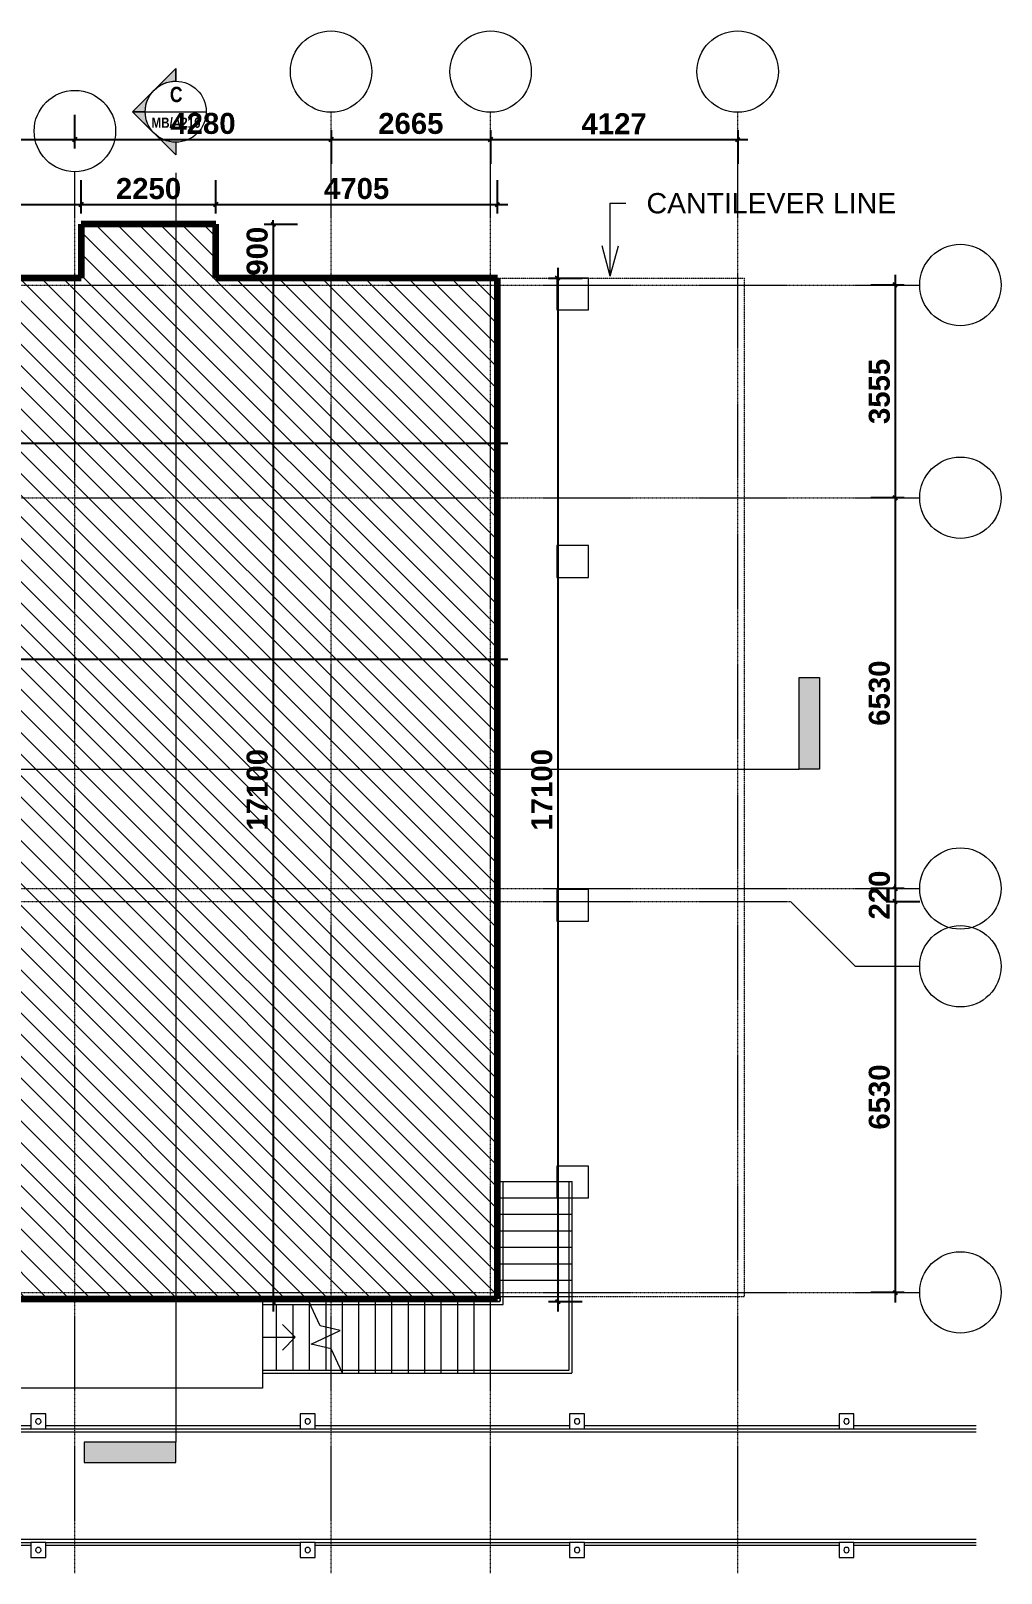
# Model space of a CAD drawing. Header units: inches. Extents: x 22 to 382261, y 22 to 371281.
# Drawn here: x 49467 to 65675, y 235477 to 261251 of the extents above; entities that cross this region are included whole.
import ezdxf

# ---------------------------------------------------------------- set-up
doc = ezdxf.new("R2010")
doc.units = ezdxf.units.IN
doc.header["$MEASUREMENT"] = 0
for name, pattern in [('Grid Line 1_2_', [22.225, 12.7, -3.175, 3.175, -3.175]), ('Overhead', [3.96875, 2.38125, -1.5875]), ('Overhead 1_16_', [2.579687, 1.5875, -0.992188])]:
    doc.linetypes.add(name, pattern=pattern)
for name, color, linetype, lineweight in [('A-ANNO-DIMS', 211, 'Continuous', 9), ('A-DETL-GENF', 92, 'Continuous', 9), ('A-DETL-THIN', 151, 'Continuous', 9), ('A-FLOR-HRAL', 11, 'Continuous', 9), ('A-FLOR-OVHD', 1, 'Overhead 1_16_', 9), ('A-GLAZ', 151, 'Continuous', 9), ('A-GLAZ-SILL', 1, 'Continuous', 9), ('A-WALL-PATT', 111, 'Continuous', 9), ('G-ANNO-SYMB', 111, 'Continuous', 9), ('G-ANNO-TEXT', 231, 'Continuous', 9), ('I-WALL', 2, 'Continuous', 9), ('Q-CASE', 31, 'Continuous', 9), ('S-GRID', 1, 'Continuous', 9), ('S-GRID-IDEN', 1, 'Continuous', 9), ('S-STRS', 31, 'Continuous', 9), ('S-STRS-ANNO', 31, 'Continuous', 9), ('S-STRS-MBND', 31, 'Overhead', 9)]:
    doc.layers.add(name, color=color, linetype=linetype, lineweight=lineweight)
doc.styles.add('Arial Narrow_B', font='ARIALNB.TTF', dxfattribs={"height": 255})
doc.styles.add('Arial Narrow_B_1', font='ARIALNB.TTF', dxfattribs={"height": 170})
doc.styles.add('Arial_1', font='arial.ttf', dxfattribs={"height": 340})
doc.styles.add('Arial_B', font='arialbd.ttf', dxfattribs={"height": 350.793651})
doc.dimstyles.new('2', dxfattribs={"dimscale": 304.8, "dimtxt": 346.888196, "dimasz": 0.221354, "dimexe": 1.338583, "dimexo": 0.0625, "dimgap": 0.278871, "dimtad": 1, "dimdec": 0, "dimzin": 0, "dimdsep": 46, "dimtxsty": 'Arial_B', "dimblk1": 'OBLIQUE', "dimblk2": 'OBLIQUE', "dimsah": 1, "dimcen": 0.09, "dimdle": 0.557743, "dimazin": 0, "dimtfac": 1, "dimtdec": 4, "dimtix": 1, "dimtmove": 0, "dimatfit": 3, "dimfxl": 0.557743, "dimfxlon": 1, "dimtvp": 1, "dimtolj": 1, "dimtzin": 0, "dimarcsym": 2})

# ---------------------------------------------------------------- blocks, each defined once
blk = doc.blocks.new('Casework 1 - Casework 1-382926-SITE PLAN')
at = {"layer": 'Q-CASE'}
for p, q in [((11031, -6939), (6781, -6939)), ((11281, -6742), (11031, -6742)), ((11031, -6742), (11031, -6992)), ((11281, -6992), (11281, -6742)), ((15531, -6939), (11281, -6939)), ((15781, -6742), (15531, -6742)), ((15531, -6742), (15531, -6992)), ((15781, -6992), (15781, -6742)), ((20031, -6939), (15781, -6939)), ((20281, -6742), (20031, -6742)), ((20031, -6742), (20031, -6992)), ((20281, -6992), (20281, -6742)), ((24531, -6939), (20281, -6939)), ((24781, -6742), (24531, -6742)), ((24531, -6742), (24531, -6992)), ((24781, -6992), (24781, -6742)), ((26823, -6939), (24781, -6939)), ((-14769, -7042), (26823, -7042)), ((6781, -6992), (11031, -6992)), ((11031, -6992), (11281, -6992)), ((11281, -6992), (15531, -6992)), ((15531, -6992), (15781, -6992)), ((15781, -6992), (20031, -6992)), ((20031, -6992), (20281, -6992)), ((20281, -6992), (24531, -6992)), ((24531, -6992), (24781, -6992)), ((24781, -6992), (26823, -6992)), ((26823, -8842), (-14548, -8842)), ((6781, -8892), (11031, -8892)), ((11031, -8942), (6781, -8942)), ((11031, -8892), (11031, -9142)), ((11281, -8892), (11031, -8892)), ((11281, -9142), (11281, -8892)), ((11281, -8892), (15531, -8892)), ((15531, -8942), (11281, -8942)), ((15531, -8892), (15531, -9142)), ((15781, -8892), (15531, -8892)), ((15781, -9142), (15781, -8892)), ((15781, -8892), (20031, -8892)), ((20031, -8942), (15781, -8942)), ((20031, -8892), (20031, -9142)), ((20281, -8892), (20031, -8892)), ((20281, -9142), (20281, -8892)), ((20281, -8892), (24531, -8892)), ((24531, -8942), (20281, -8942)), ((24531, -8892), (24531, -9142)), ((24781, -8892), (24531, -8892)), ((24781, -9142), (24781, -8892)), ((24781, -8892), (26823, -8892)), ((26823, -8942), (24781, -8942)), ((11031, -9142), (11281, -9142)), ((15531, -9142), (15781, -9142)), ((20031, -9142), (20281, -9142)), ((24531, -9142), (24781, -9142))]:
    blk.add_line(p, q, dxfattribs=at)
at = {"layer": 'Q-CASE', "lineweight": 18}
for centre, start, end in [((11156, -6867), 0, 180), ((11156, -6867), 180, 0), ((15656, -6867), 0, 180), ((15656, -6867), 180, 0), ((20156, -6867), 0, 180), ((20156, -6867), 180, 0), ((24656, -6867), 0, 180), ((24656, -6867), 180, 0), ((11156, -9017), 0, 180), ((11156, -9017), 180, 0), ((15656, -9017), 0, 180), ((15656, -9017), 180, 0), ((20156, -9017), 0, 180), ((20156, -9017), 180, 0), ((24656, -9017), 0, 180), ((24656, -9017), 180, 0)]:
    blk.add_arc(centre, 45, start, end, dxfattribs=at)
blk = doc.blocks.new('Casework 6 - Casework 6-529220-SITE PLAN')
at = {"layer": 'Q-CASE'}
for p, q in [((-11516, -4822), (-11516, -4862)), ((-11421, -4862), (-11516, -4862)), ((-11514, -4862), (-11514, -5010)), ((-11514, -4862), (-11514, -4900)), ((-11484, -5410), (-11484, -4862)), ((-11484, -4900), (-11484, -4862)), ((-11421, -6310), (-11421, -4822)), ((14899, -4819), (14899, -6310)), ((-11514, -5117), (-11514, -5280)), ((-11514, -5378), (-11514, -5410)), ((-11514, -5402), (-11514, -5429)), ((-11484, -5429), (-11484, -5402)), ((-11514, -5500), (-11514, -5680)), ((-11484, -5592), (-11484, -5470)), ((-11514, -5736), (-11514, -5792)), ((14899, -6310), (-11421, -6310))]:
    blk.add_line(p, q, dxfattribs=at)
at = {"layer": 'Q-CASE', "flags": 128}
for points in [[(-11514, -4864), (-11514, -4949), (-11514, -5034), (-11514, -5120), (-11514, -5205), (-11514, -5290), (-11514, -5375), (-11514, -5460), (-11514, -5544), (-11514, -5627), (-11514, -5710), (-11514, -5791), (-11514, -5872), (-11514, -5951), (-11514, -6029), (-11514, -6106), (-11514, -6181), (-11514, -6254), (-11514, -6258)], [(-11484, -6258), (-11484, -6185), (-11484, -6110), (-11484, -6033), (-11484, -5956), (-11484, -5876), (-11484, -5796), (-11484, -5714), (-11484, -5632), (-11484, -5549), (-11484, -5465), (-11484, -5380), (-11484, -5295), (-11484, -5210), (-11484, -5124), (-11484, -5039), (-11484, -4954), (-11484, -4869), (-11484, -4864)], [(-11514, -5767), (-11514, -5819), (-11514, -5958), (-11514, -6096), (-11514, -6228)], [(-11484, -6228), (-11484, -6090), (-11484, -6047)]]:
    blk.add_lwpolyline(points, dxfattribs=at)
at = {"layer": 'Q-CASE'}
for centre, ratio, start_param, end_param in [((-11499, -4864), 0.118527, 1.570796, 3.141593), ((-11499, -4864), 0.118527, 0, 1.570796), ((-11499, -5410), 0.585739, 2.094395, 3.403392), ((-11499, -5410), 0.585739, 1.832596, 2.061052), ((-11499, -5410), 0.585739, 1.570796, 1.728776), ((-11499, -5410), 0.585739, 1.308997, 1.570796), ((-11499, -5410), 0.585739, 0.267986, 1.25656), ((-11499, -5410), 0.585739, 6.021386, 6.544985), ((-11499, -6228), 0.121236, 3.141593, 4.45059), ((-11499, -6258), 0.534054, 3.141593, 4.712389), ((-11499, -6228), 0.121236, 4.505503, 4.712389), ((-11499, -6228), 0.121236, 4.712389, 4.974188), ((-11499, -6258), 0.534054, 4.712389, 6.283185), ((-11499, -6228), 0.121236, 4.980774, 5.197207), ((-11499, -6228), 0.121236, 5.235988, 6.283185)]:
    blk.add_ellipse(centre, major_axis=(15, 0), ratio=ratio, start_param=start_param, end_param=end_param, dxfattribs=at)
blk = doc.blocks.new('Windows_Sgl_Plain - 750 by 600-V1-SITE PLAN')
at = {"layer": 'A-GLAZ'}
for p, q in [((375, -161), (-370, -161)), ((375, -123), (375, -161))]:
    blk.add_line(p, q, dxfattribs=at)
at = {"layer": 'A-GLAZ-SILL'}
for p, q in [((375, -161), (-370, -161)), ((375, -125), (375, -161))]:
    blk.add_line(p, q, dxfattribs=at)
blk = doc.blocks.new('Casework 24 - Casework 23-690569-SITE PLAN')
at = {"layer": 'Q-CASE', "lineweight": 18}
for p, q in [((20346, 12238), (19816, 12238)), ((19816, 12238), (19816, 11708)), ((20346, 11708), (20346, 12238)), ((19816, 11708), (20346, 11708)), ((20346, 7768), (19816, 7768)), ((19816, 7768), (19816, 7238)), ((20346, 7238), (20346, 7768)), ((19816, 7238), (20346, 7238)), ((20346, 2022), (19816, 2022)), ((19816, 2022), (19816, 1492)), ((20346, 1492), (20346, 2022)), ((19816, 1492), (20346, 1492)), ((20346, -2601), (19816, -2601)), ((19816, -2601), (19816, -3131)), ((20346, -3131), (20346, -2601)), ((19816, -3131), (20346, -3131))]:
    blk.add_line(p, q, dxfattribs=at)
blk = doc.blocks.new('Top Rail Type - Top Rail_Internal_-909775-SITE PLAN')
at = {"layer": 'A-FLOR-HRAL', "linetype": 'Overhead'}
for p, q in [((20021, -2857), (20071, -2857)), ((20021, -5057), (20021, -2857)), ((20071, -5057), (20071, -2857)), ((20021, -6011), (20021, -5057)), ((20071, -6061), (20071, -5057)), ((16212, -6011), (18706, -6011)), ((16236, -6061), (18706, -6061)), ((18706, -6011), (20021, -6011)), ((18706, -6061), (20071, -6061))]:
    blk.add_line(p, q, dxfattribs=at)
at = {"layer": 'A-FLOR-HRAL'}
for p, q in [((14899, -6011), (16212, -6011)), ((14899, -6061), (16236, -6061)), ((16236, -6061), (16212, -6011))]:
    blk.add_line(p, q, dxfattribs=at)
blk = doc.blocks.new('Top Rail Type - Top Rail_Internal_-909790-SITE PLAN')
at = {"layer": 'A-FLOR-HRAL', "linetype": 'Overhead'}
for p, q in [((18872, -2857), (18922, -2857)), ((18872, -4782), (18872, -2857)), ((18922, -4782), (18922, -2857)), ((15677, -4862), (18706, -4862)), ((18706, -4862), (18872, -4862)), ((18872, -4862), (18872, -4782)), ((18922, -4912), (18922, -4782)), ((15700, -4912), (18706, -4912)), ((18706, -4912), (18922, -4912))]:
    blk.add_line(p, q, dxfattribs=at)
at = {"layer": 'A-FLOR-HRAL'}
for p, q in [((14899, -4862), (15677, -4862)), ((15700, -4912), (15677, -4862)), ((14899, -4912), (15700, -4912))]:
    blk.add_line(p, q, dxfattribs=at)
blk = doc.blocks.new('Section - M_Section Tail - Filled-28045-SITE PLAN')
at = {"layer": 'G-ANNO-SYMB'}
blk.add_hatch(color=256, dxfattribs=at).paths.add_polyline_path([(0, 9), (0, 0), (-2, 0), (-2, 9)])
for p, q in [((0, 9), (-2, 9)), ((-2, 9), (-2, 0)), ((0, 0), (0, 9)), ((-2, 0), (0, 0))]:
    blk.add_line(p, q, dxfattribs=at)
blk = doc.blocks.new('Grid - Grid Head - Circle-749417-SITE PLAN')
at = {"layer": 'S-GRID-IDEN'}
blk.add_circle((0, 0), 4, dxfattribs=at)
blk = doc.blocks.new('Section - M_Section Head - Filled 2-912447-SITE PLAN')
at = {"layer": 'G-ANNO-SYMB'}
h = blk.add_hatch(color=256, dxfattribs=at)
edge = h.paths.add_edge_path()
edge.add_line((-6, 4.24), (-6, 3))
edge.add_arc((-6, 0), 3, 90, 135)
edge.add_line((-8.12, 2.12), (-6, 4.24))
h = blk.add_hatch(color=256, dxfattribs=at)
edge = h.paths.add_edge_path()
edge.add_line((-6, 4.24), (-3.88, 2.12))
edge.add_arc((-6, 0), 3, 45, 90)
edge.add_line((-6, 3), (-6, 4.24))
h = blk.add_hatch(color=256, dxfattribs=at)
edge = h.paths.add_edge_path()
edge.add_line((-10.24, 0), (-8.12, 2.12))
edge.add_arc((-6, 0), 3, 135, 180)
edge.add_line((-9, 0), (-10.24, 0))
h = blk.add_hatch(color=256, dxfattribs=at)
edge = h.paths.add_edge_path()
edge.add_line((-1.76, 0), (-3, 0))
edge.add_arc((-6, 0), 3, 360, 405)
edge.add_line((-3.88, 2.12), (-1.76, 0))
for p, q in [((-6, 4.24), (-10.24, 0)), ((-6, 4.24), (-8.12, 2.12)), ((-6, 3), (-6, 4.24)), ((-6, 4.24), (-6, 3)), ((-3.88, 2.12), (-6, 4.24)), ((-6, 4.24), (-1.76, 0)), ((-8.12, 2.12), (-10.24, 0)), ((-1.76, 0), (-3.88, 2.12)), ((-10.24, 0), (-9, 0)), ((-3, 0), (-1.76, 0)), ((-9, 0), (-10.24, 0)), ((-3, 0), (-1.76, 0))]:
    blk.add_line(p, q, dxfattribs=at)
for start, end in [(360, 180), (135, 180), (90, 135), (45, 90), (360, 45), (180, 360)]:
    blk.add_arc((-6, 0), 3, start, end, dxfattribs=at)
blk = doc.blocks.new('_Oblique')
at = {"color": 0, "linetype": 'ByBlock', "lineweight": -2}
blk.add_line((-0.5, -0.5), (0.5, 0.5), dxfattribs=at)
blk = doc.blocks.new('*D4661')
at = {"layer": 'A-ANNO-DIMS', "color": 0, "lineweight": -2, "transparency": 16777216}
for p, q in [((39887, 254209), (39887, 254768)), ((57262, 254511), (57262, 253952)), ((39717, 254360), (57432, 254360))]:
    blk.add_line(p, q, dxfattribs=at)
at = {"layer": 'Defpoints', "color": 0, "transparency": 16777216}
for p in [(57262, 254530), (39887, 254190), (57262, 254360)]:
    blk.add_point(p, dxfattribs=at)
at = {"layer": 'A-ANNO-DIMS', "color": 0, "lineweight": -2, "transparency": 16777216, "xscale": 67.46874999999999, "yscale": 67.46874999999999, "zscale": 67.46874999999999, "rotation": 180}
blk.add_blockref('_Oblique', (39887, 254360), dxfattribs=at)
at = {"layer": 'A-ANNO-DIMS', "color": 0, "lineweight": -2, "transparency": 16777216, "xscale": 67.46874999999999, "yscale": 67.46874999999999, "zscale": 67.46874999999999}
blk.add_blockref('_Oblique', (57262, 254360), dxfattribs=at)
at = {"layer": 'A-ANNO-DIMS', "color": 0, "transparency": 16777216, "insert": (48574, 254624), "char_height": 350.8, "width": 1585.77, "attachment_point": 5, "style": 'Arial_B'}
blk.add_mtext('\\A1;17375', dxfattribs=at)
blk = doc.blocks.new('*D4662')
at = {"layer": 'A-ANNO-DIMS', "color": 0, "lineweight": -2, "transparency": 16777216}
for p, q in [((58267, 257289), (58267, 239848)), ((58116, 257119), (58675, 257119)), ((58116, 240018), (58675, 240018))]:
    blk.add_line(p, q, dxfattribs=at)
at = {"layer": 'Defpoints', "color": 0, "transparency": 16777216}
for p in [(58097, 257119), (58097, 240018), (58267, 240018)]:
    blk.add_point(p, dxfattribs=at)
at = {"layer": 'A-ANNO-DIMS', "color": 0, "lineweight": -2, "transparency": 16777216, "xscale": 67.46874999999999, "yscale": 67.46874999999999, "zscale": 67.46874999999999}
for p, rotation in [((58267, 257119), 90), ((58267, 240018), 270)]:
    blk.add_blockref('_Oblique', p, dxfattribs=dict(at, rotation=rotation))
at = {"layer": 'A-ANNO-DIMS', "color": 0, "transparency": 16777216, "insert": (58003, 248569), "char_height": 350.8, "width": 1585.77, "attachment_point": 5, "rotation": 90, "style": 'Arial_B'}
blk.add_mtext('\\A1;17100', dxfattribs=at)
blk = doc.blocks.new('*D4665')
at = {"layer": 'A-ANNO-DIMS', "color": 0, "lineweight": -2, "transparency": 16777216}
for p, q in [((34642, 258199), (34642, 258758)), ((50307, 258199), (50307, 258758)), ((34472, 258350), (50477, 258350))]:
    blk.add_line(p, q, dxfattribs=at)
at = {"layer": 'Defpoints', "color": 0, "transparency": 16777216}
for p in [(50307, 258350), (34642, 258180), (50307, 258180)]:
    blk.add_point(p, dxfattribs=at)
at = {"layer": 'A-ANNO-DIMS', "color": 0, "lineweight": -2, "transparency": 16777216, "xscale": 67.46874999999999, "yscale": 67.46874999999999, "zscale": 67.46874999999999, "rotation": 180}
blk.add_blockref('_Oblique', (34642, 258350), dxfattribs=at)
at = {"layer": 'A-ANNO-DIMS', "color": 0, "lineweight": -2, "transparency": 16777216, "xscale": 67.46874999999999, "yscale": 67.46874999999999, "zscale": 67.46874999999999}
blk.add_blockref('_Oblique', (50307, 258350), dxfattribs=at)
at = {"layer": 'A-ANNO-DIMS', "color": 0, "transparency": 16777216, "insert": (42475, 258614), "char_height": 350.8, "width": 1585.77, "attachment_point": 5, "style": 'Arial_B'}
blk.add_mtext('\\A1;15665', dxfattribs=at)
blk = doc.blocks.new('*D4666')
at = {"layer": 'A-ANNO-DIMS', "color": 0, "lineweight": -2, "transparency": 16777216}
for p, q in [((50307, 258199), (50307, 258758)), ((52557, 258199), (52557, 258758)), ((50137, 258350), (52727, 258350))]:
    blk.add_line(p, q, dxfattribs=at)
at = {"layer": 'Defpoints', "color": 0, "transparency": 16777216}
for p in [(52557, 258350), (50307, 258180), (52557, 258180)]:
    blk.add_point(p, dxfattribs=at)
at = {"layer": 'A-ANNO-DIMS', "color": 0, "lineweight": -2, "transparency": 16777216, "xscale": 67.46874999999999, "yscale": 67.46874999999999, "zscale": 67.46874999999999, "rotation": 180}
blk.add_blockref('_Oblique', (50307, 258350), dxfattribs=at)
at = {"layer": 'A-ANNO-DIMS', "color": 0, "lineweight": -2, "transparency": 16777216, "xscale": 67.46874999999999, "yscale": 67.46874999999999, "zscale": 67.46874999999999}
blk.add_blockref('_Oblique', (52557, 258350), dxfattribs=at)
at = {"layer": 'A-ANNO-DIMS', "color": 0, "transparency": 16777216, "insert": (51432, 258614), "char_height": 350.8, "width": 1268.62, "attachment_point": 5, "style": 'Arial_B'}
blk.add_mtext('\\A1;2250', dxfattribs=at)
blk = doc.blocks.new('*D4667')
at = {"layer": 'A-ANNO-DIMS', "color": 0, "lineweight": -2, "transparency": 16777216}
for p, q in [((52557, 258199), (52557, 258758)), ((57262, 258199), (57262, 258758)), ((52387, 258350), (57432, 258350))]:
    blk.add_line(p, q, dxfattribs=at)
at = {"layer": 'Defpoints', "color": 0, "transparency": 16777216}
for p in [(57262, 258350), (52557, 258180), (57262, 258180)]:
    blk.add_point(p, dxfattribs=at)
at = {"layer": 'A-ANNO-DIMS', "color": 0, "lineweight": -2, "transparency": 16777216, "xscale": 67.46874999999999, "yscale": 67.46874999999999, "zscale": 67.46874999999999, "rotation": 180}
blk.add_blockref('_Oblique', (52557, 258350), dxfattribs=at)
at = {"layer": 'A-ANNO-DIMS', "color": 0, "lineweight": -2, "transparency": 16777216, "xscale": 67.46874999999999, "yscale": 67.46874999999999, "zscale": 67.46874999999999}
blk.add_blockref('_Oblique', (57262, 258350), dxfattribs=at)
at = {"layer": 'A-ANNO-DIMS', "color": 0, "transparency": 16777216, "insert": (54909, 258614), "char_height": 350.8, "width": 1268.62, "attachment_point": 5, "style": 'Arial_B'}
blk.add_mtext('\\A1;4705', dxfattribs=at)
blk = doc.blocks.new('*D4668')
at = {"layer": 'A-ANNO-DIMS', "color": 0, "lineweight": -2, "transparency": 16777216}
for p, q in [((26917, 250904), (26917, 250345)), ((57262, 250904), (57262, 250345)), ((26747, 250753), (57432, 250753))]:
    blk.add_line(p, q, dxfattribs=at)
at = {"layer": 'Defpoints', "color": 0, "transparency": 16777216}
for p in [(26917, 250923), (57262, 250923), (57262, 250753)]:
    blk.add_point(p, dxfattribs=at)
at = {"layer": 'A-ANNO-DIMS', "color": 0, "lineweight": -2, "transparency": 16777216, "xscale": 67.46874999999999, "yscale": 67.46874999999999, "zscale": 67.46874999999999, "rotation": 180}
blk.add_blockref('_Oblique', (26917, 250753), dxfattribs=at)
at = {"layer": 'A-ANNO-DIMS', "color": 0, "lineweight": -2, "transparency": 16777216, "xscale": 67.46874999999999, "yscale": 67.46874999999999, "zscale": 67.46874999999999}
blk.add_blockref('_Oblique', (57262, 250753), dxfattribs=at)
at = {"layer": 'A-ANNO-DIMS', "color": 0, "transparency": 16777216, "insert": (42089, 251017), "char_height": 350.8, "width": 1585.77, "attachment_point": 5, "style": 'Arial_B'}
blk.add_mtext('\\A1;30345', dxfattribs=at)
blk = doc.blocks.new('*D4669')
at = {"layer": 'A-ANNO-DIMS', "color": 0, "lineweight": -2, "transparency": 16777216}
for p, q in [((53362, 258019), (53921, 258019)), ((53513, 258019), (53513, 258086)), ((53513, 258019), (53513, 257119)), ((53664, 257119), (53105, 257119)), ((53513, 257119), (53513, 257051))]:
    blk.add_line(p, q, dxfattribs=at)
at = {"layer": 'Defpoints', "color": 0, "transparency": 16777216}
for p in [(53343, 258019), (53513, 257119), (53683, 257119)]:
    blk.add_point(p, dxfattribs=at)
at = {"layer": 'A-ANNO-DIMS', "color": 0, "lineweight": -2, "transparency": 16777216, "xscale": 67.46874999999999, "yscale": 67.46874999999999, "zscale": 67.46874999999999}
for p, rotation in [((53513, 258019), 270), ((53513, 257119), 90)]:
    blk.add_blockref('_Oblique', p, dxfattribs=dict(at, rotation=rotation))
at = {"layer": 'A-ANNO-DIMS', "color": 0, "transparency": 16777216, "insert": (53249, 257569), "char_height": 350.8, "width": 951.46, "attachment_point": 5, "rotation": 90, "style": 'Arial_B'}
blk.add_mtext('\\A1;900', dxfattribs=at)
blk = doc.blocks.new('*D4670')
at = {"layer": 'A-ANNO-DIMS', "color": 0, "lineweight": -2, "transparency": 16777216}
for p, q in [((53513, 257289), (53513, 239849)), ((53664, 257119), (53105, 257119)), ((53664, 240019), (53105, 240019))]:
    blk.add_line(p, q, dxfattribs=at)
at = {"layer": 'Defpoints', "color": 0, "transparency": 16777216}
for p in [(53683, 257119), (53513, 240019), (53683, 240019)]:
    blk.add_point(p, dxfattribs=at)
at = {"layer": 'A-ANNO-DIMS', "color": 0, "lineweight": -2, "transparency": 16777216, "xscale": 67.46874999999999, "yscale": 67.46874999999999, "zscale": 67.46874999999999}
for p, rotation in [((53513, 257119), 90), ((53513, 240019), 270)]:
    blk.add_blockref('_Oblique', p, dxfattribs=dict(at, rotation=rotation))
at = {"layer": 'A-ANNO-DIMS', "color": 0, "transparency": 16777216, "insert": (53249, 248569), "char_height": 350.8, "width": 1585.77, "attachment_point": 5, "rotation": 90, "style": 'Arial_B'}
blk.add_mtext('\\A1;17100', dxfattribs=at)
blk = doc.blocks.new('*D4679')
at = {"layer": 'A-ANNO-DIMS', "color": 0, "lineweight": -2, "transparency": 16777216}
for p, q in [((50202, 259287), (50202, 259846)), ((40002, 259589), (40002, 259030)), ((39832, 259438), (50372, 259438))]:
    blk.add_line(p, q, dxfattribs=at)
at = {"layer": 'Defpoints', "color": 0, "transparency": 16777216}
for p in [(40002, 259608), (50202, 259438), (50202, 259268)]:
    blk.add_point(p, dxfattribs=at)
at = {"layer": 'A-ANNO-DIMS', "color": 0, "lineweight": -2, "transparency": 16777216, "xscale": 67.46874999999999, "yscale": 67.46874999999999, "zscale": 67.46874999999999, "rotation": 180}
blk.add_blockref('_Oblique', (40002, 259438), dxfattribs=at)
at = {"layer": 'A-ANNO-DIMS', "color": 0, "lineweight": -2, "transparency": 16777216, "xscale": 67.46874999999999, "yscale": 67.46874999999999, "zscale": 67.46874999999999}
blk.add_blockref('_Oblique', (50202, 259438), dxfattribs=at)
at = {"layer": 'A-ANNO-DIMS', "color": 0, "transparency": 16777216, "insert": (45102, 259702), "char_height": 350.8, "width": 1585.77, "attachment_point": 5, "style": 'Arial_B'}
blk.add_mtext('\\A1;10200', dxfattribs=at)
blk = doc.blocks.new('*D4680')
at = {"layer": 'A-ANNO-DIMS', "color": 0, "lineweight": -2, "transparency": 16777216}
for p, q in [((50202, 259287), (50202, 259846)), ((54482, 259589), (54482, 259030)), ((50032, 259438), (54652, 259438))]:
    blk.add_line(p, q, dxfattribs=at)
at = {"layer": 'Defpoints', "color": 0, "transparency": 16777216}
for p in [(54482, 259608), (54482, 259438), (50202, 259268)]:
    blk.add_point(p, dxfattribs=at)
at = {"layer": 'A-ANNO-DIMS', "color": 0, "lineweight": -2, "transparency": 16777216, "xscale": 67.46874999999999, "yscale": 67.46874999999999, "zscale": 67.46874999999999, "rotation": 180}
blk.add_blockref('_Oblique', (50202, 259438), dxfattribs=at)
at = {"layer": 'A-ANNO-DIMS', "color": 0, "lineweight": -2, "transparency": 16777216, "xscale": 67.46874999999999, "yscale": 67.46874999999999, "zscale": 67.46874999999999}
blk.add_blockref('_Oblique', (54482, 259438), dxfattribs=at)
at = {"layer": 'A-ANNO-DIMS', "color": 0, "transparency": 16777216, "insert": (52342, 259702), "char_height": 350.8, "width": 1268.62, "attachment_point": 5, "style": 'Arial_B'}
blk.add_mtext('\\A1;4280', dxfattribs=at)
blk = doc.blocks.new('*D4681')
at = {"layer": 'A-ANNO-DIMS', "color": 0, "lineweight": -2, "transparency": 16777216}
for p, q in [((54482, 259589), (54482, 259030)), ((57147, 259589), (57147, 259030)), ((54312, 259438), (57317, 259438))]:
    blk.add_line(p, q, dxfattribs=at)
at = {"layer": 'Defpoints', "color": 0, "transparency": 16777216}
for p in [(54482, 259608), (57147, 259608), (57147, 259438)]:
    blk.add_point(p, dxfattribs=at)
at = {"layer": 'A-ANNO-DIMS', "color": 0, "lineweight": -2, "transparency": 16777216, "xscale": 67.46874999999999, "yscale": 67.46874999999999, "zscale": 67.46874999999999, "rotation": 180}
blk.add_blockref('_Oblique', (54482, 259438), dxfattribs=at)
at = {"layer": 'A-ANNO-DIMS', "color": 0, "lineweight": -2, "transparency": 16777216, "xscale": 67.46874999999999, "yscale": 67.46874999999999, "zscale": 67.46874999999999}
blk.add_blockref('_Oblique', (57147, 259438), dxfattribs=at)
at = {"layer": 'A-ANNO-DIMS', "color": 0, "transparency": 16777216, "insert": (55814, 259702), "char_height": 350.8, "width": 1268.62, "attachment_point": 5, "style": 'Arial_B'}
blk.add_mtext('\\A1;2665', dxfattribs=at)
blk = doc.blocks.new('*D4682')
at = {"layer": 'A-ANNO-DIMS', "color": 0, "lineweight": -2, "transparency": 16777216}
for p, q in [((57147, 259589), (57147, 259030)), ((61274, 259589), (61274, 259030)), ((56977, 259438), (61444, 259438))]:
    blk.add_line(p, q, dxfattribs=at)
at = {"layer": 'Defpoints', "color": 0, "transparency": 16777216}
for p in [(57147, 259608), (61274, 259608), (61274, 259438)]:
    blk.add_point(p, dxfattribs=at)
at = {"layer": 'A-ANNO-DIMS', "color": 0, "lineweight": -2, "transparency": 16777216, "xscale": 67.46874999999999, "yscale": 67.46874999999999, "zscale": 67.46874999999999, "rotation": 180}
blk.add_blockref('_Oblique', (57147, 259438), dxfattribs=at)
at = {"layer": 'A-ANNO-DIMS', "color": 0, "lineweight": -2, "transparency": 16777216, "xscale": 67.46874999999999, "yscale": 67.46874999999999, "zscale": 67.46874999999999}
blk.add_blockref('_Oblique', (61274, 259438), dxfattribs=at)
at = {"layer": 'A-ANNO-DIMS', "color": 0, "transparency": 16777216, "insert": (59210, 259699), "char_height": 350.8, "width": 1268.62, "attachment_point": 5, "style": 'Arial_B'}
blk.add_mtext('\\A1;4127', dxfattribs=at)
blk = doc.blocks.new('*D4683')
at = {"layer": 'A-ANNO-DIMS', "color": 0, "lineweight": -2, "transparency": 16777216}
for p, q in [((64057, 257004), (63498, 257004)), ((63906, 257174), (63906, 253279)), ((64057, 253449), (63498, 253449))]:
    blk.add_line(p, q, dxfattribs=at)
at = {"layer": 'Defpoints', "color": 0, "transparency": 16777216}
for p in [(64076, 257004), (63906, 253449), (64076, 253449)]:
    blk.add_point(p, dxfattribs=at)
at = {"layer": 'A-ANNO-DIMS', "color": 0, "lineweight": -2, "transparency": 16777216, "xscale": 67.46874999999999, "yscale": 67.46874999999999, "zscale": 67.46874999999999}
for p, rotation in [((63906, 257004), 90), ((63906, 253449), 270)]:
    blk.add_blockref('_Oblique', p, dxfattribs=dict(at, rotation=rotation))
at = {"layer": 'A-ANNO-DIMS', "color": 0, "transparency": 16777216, "insert": (63642, 255226), "char_height": 350.8, "width": 1268.62, "attachment_point": 5, "rotation": 90, "style": 'Arial_B'}
blk.add_mtext('\\A1;3555', dxfattribs=at)
blk = doc.blocks.new('*D4684')
at = {"layer": 'A-ANNO-DIMS', "color": 0, "lineweight": -2, "transparency": 16777216}
for p, q in [((63906, 253619), (63906, 246749)), ((64057, 253449), (63498, 253449)), ((64057, 246919), (63498, 246919))]:
    blk.add_line(p, q, dxfattribs=at)
at = {"layer": 'Defpoints', "color": 0, "transparency": 16777216}
for p in [(64076, 253449), (63906, 246919), (64076, 246919)]:
    blk.add_point(p, dxfattribs=at)
at = {"layer": 'A-ANNO-DIMS', "color": 0, "lineweight": -2, "transparency": 16777216, "xscale": 67.46874999999999, "yscale": 67.46874999999999, "zscale": 67.46874999999999}
for p, rotation in [((63906, 253449), 90), ((63906, 246919), 270)]:
    blk.add_blockref('_Oblique', p, dxfattribs=dict(at, rotation=rotation))
at = {"layer": 'A-ANNO-DIMS', "color": 0, "transparency": 16777216, "insert": (63642, 250184), "char_height": 350.8, "width": 1268.62, "attachment_point": 5, "rotation": 90, "style": 'Arial_B'}
blk.add_mtext('\\A1;6530', dxfattribs=at)
blk = doc.blocks.new('*D4685')
at = {"layer": 'A-ANNO-DIMS', "color": 0, "lineweight": -2, "transparency": 16777216}
for p, q in [((64057, 246919), (63498, 246919)), ((63906, 246919), (63906, 246986)), ((63906, 246919), (63906, 246699)), ((63755, 246699), (64314, 246699)), ((63906, 246699), (63906, 246631))]:
    blk.add_line(p, q, dxfattribs=at)
at = {"layer": 'Defpoints', "color": 0, "transparency": 16777216}
for p in [(64076, 246919), (63736, 246699), (63906, 246699)]:
    blk.add_point(p, dxfattribs=at)
at = {"layer": 'A-ANNO-DIMS', "color": 0, "lineweight": -2, "transparency": 16777216, "xscale": 67.46874999999999, "yscale": 67.46874999999999, "zscale": 67.46874999999999}
for p, rotation in [((63906, 246919), 270), ((63906, 246699), 90)]:
    blk.add_blockref('_Oblique', p, dxfattribs=dict(at, rotation=rotation))
at = {"layer": 'A-ANNO-DIMS', "color": 0, "transparency": 16777216, "insert": (63642, 246809), "char_height": 350.8, "width": 951.46, "attachment_point": 5, "rotation": 90, "style": 'Arial_B'}
blk.add_mtext('\\A1;220', dxfattribs=at)
blk = doc.blocks.new('*D4686')
at = {"layer": 'A-ANNO-DIMS', "color": 0, "lineweight": -2, "transparency": 16777216}
for p, q in [((63755, 246699), (64314, 246699)), ((63906, 246869), (63906, 239999)), ((64057, 240169), (63498, 240169))]:
    blk.add_line(p, q, dxfattribs=at)
at = {"layer": 'Defpoints', "color": 0, "transparency": 16777216}
for p in [(63736, 246699), (63906, 240169), (64076, 240169)]:
    blk.add_point(p, dxfattribs=at)
at = {"layer": 'A-ANNO-DIMS', "color": 0, "lineweight": -2, "transparency": 16777216, "xscale": 67.46874999999999, "yscale": 67.46874999999999, "zscale": 67.46874999999999}
for p, rotation in [((63906, 246699), 90), ((63906, 240169), 270)]:
    blk.add_blockref('_Oblique', p, dxfattribs=dict(at, rotation=rotation))
at = {"layer": 'A-ANNO-DIMS', "color": 0, "transparency": 16777216, "insert": (63642, 243434), "char_height": 350.8, "width": 1268.62, "attachment_point": 5, "rotation": 90, "style": 'Arial_B'}
blk.add_mtext('\\A1;6530', dxfattribs=at)

msp = doc.modelspace()

# ---------------------------------------------------------------- hatches: boundary and pattern name
at = {"layer": 'A-DETL-GENF'}
h = msp.add_hatch(dxfattribs=at)
h.set_pattern_fill('FP_4', color=174, style=0, pattern_type=2)
h.set_pattern_definition([(135, (38435.66, 244880.6), (-180.3122, -180.3122), [])])
h.paths.add_polyline_path([(39886.9, 240061.3), (57261.9, 240061.3), (57261.9, 257118.8), (52556.9, 257118.8), (52556.9, 258018.8), (50307.3, 258018.8), (50307.3, 257118.8), (34641.9, 257118.8), (34641.9, 256413.8), (33741.9, 256413.8), (33741.9, 253563.8), (39886.9, 253563.8), (39886.9, 240200.9)])
at = {"layer": 'A-WALL-PATT'}
h = msp.add_hatch(dxfattribs=at)
h.set_pattern_fill('FP_1', color=256, style=0, pattern_type=2)
h.set_pattern_definition([(45, (38435.66, 244880.59), (-48.08326, 48.08326), [])])
h.paths.add_polyline_path([(53334.4, 240058.8), (57261.9, 240058.8), (57261.9, 240061.3), (53334.4, 240061.3)])

# ---------------------------------------------------------------- linework, layer by layer
at = {"layer": 'A-DETL-THIN', "color": 164, "lineweight": 140}
for p, q in [((52556.9, 258018.8), (50307.3, 258018.8)), ((50307.3, 258018.8), (50307.3, 257118.8)), ((52556.9, 257118.8), (52556.9, 258018.8)), ((50307.3, 257118.8), (34641.9, 257118.8)), ((57261.9, 257118.8), (52556.9, 257118.8)), ((57261.9, 240061.3), (57261.9, 257118.8)), ((39886.9, 240061.3), (57261.9, 240061.3))]:
    msp.add_line(p, q, dxfattribs=at)
at = {"layer": 'A-FLOR-OVHD'}
for p, q in [((57261.9, 257118.8), (61389, 257118.8)), ((61389, 240098.8), (61389, 257118.8)), ((57307.3, 240098.8), (61389, 240098.8))]:
    msp.add_line(p, q, dxfattribs=at)
at = {"layer": 'G-ANNO-SYMB'}
for p, q in [((51376.7, 259900.2), (52396.7, 259900.2)), ((51886.7, 258880.2), (51886.7, 237667.3)), ((25302.5, 248913.8), (62301.7, 248913.8))]:
    msp.add_line(p, q, dxfattribs=at)
at = {"layer": 'G-ANNO-TEXT', "color": 7}
for p, q in [((59145.6, 258370.9), (59405.9, 258370.9)), ((59145.6, 257150.1), (59145.6, 258370.9)), ((59145.6, 257150.1), (59008.9, 257660.1)), ((59145.6, 257150.1), (59282.2, 257660.1))]:
    msp.add_line(p, q, dxfattribs=at)
at = {"layer": 'I-WALL', "lineweight": 18}
for p, q in [((53334.4, 240058.8), (57261.9, 240058.8)), ((57261.9, 240058.8), (57261.9, 240061.3))]:
    msp.add_line(p, q, dxfattribs=at)
at = {"layer": 'S-GRID', "linetype": 'Grid Line 1_2_'}
for p, q in [((54481.9, 235477.3), (54481.9, 259891.4)), ((57146.9, 235477.3), (57146.9, 259891.4)), ((61274, 235477.3), (61274, 259891.4)), ((50201.9, 235477.3), (50201.9, 258896)), ((25351.9, 257003.8), (64314.8, 257003.8)), ((25351.9, 253448.8), (64314.8, 253448.8)), ((25351.9, 246918.8), (64314.8, 246918.8)), ((25351.9, 246698.8), (62155.8, 246698.8)), ((25351.9, 240168.8), (64314.8, 240168.8))]:
    msp.add_line(p, q, dxfattribs=at)
at = {"layer": 'S-GRID'}
for p, q in [((62155.8, 246698.8), (63235.3, 245619.3)), ((63235.3, 245619.3), (64314.8, 245619.3))]:
    msp.add_line(p, q, dxfattribs=at)
at = {"layer": 'S-STRS'}
for p, q in [((53334.4, 240018.8), (53566.9, 240018.8)), ((53566.9, 240018.8), (53841.9, 240018.8)), ((53566.9, 239968.4), (53566.9, 238869.2)), ((53841.9, 240018.8), (54112.1, 240018.8)), ((53841.9, 239968.4), (53841.9, 238869.2)), ((54116.9, 239968.4), (54116.9, 238869.2)), ((54391.9, 239589.5), (54391.9, 239418.8)), ((54391.9, 239248), (54391.9, 238869.2)), ((53334.4, 238818.8), (53566.9, 238818.8)), ((53566.9, 238818.8), (53841.9, 238818.8)), ((53841.9, 238818.8), (54116.9, 238818.8)), ((54116.9, 238818.8), (54391.9, 238818.8)), ((54391.9, 238818.8), (54666.9, 238818.8)), ((54666.9, 238818.8), (54671.6, 238818.8))]:
    msp.add_line(p, q, dxfattribs=at)
at = {"layer": 'S-STRS', "linetype": 'Overhead'}
for p, q in [((53566.9, 239968.4), (53566.9, 238869.2)), ((53841.9, 239968.4), (53841.9, 238869.2)), ((54116.9, 239968.4), (54116.9, 238869.2)), ((54391.9, 239589.5), (54391.9, 239418.8)), ((54391.9, 239248), (54391.9, 238869.2))]:
    msp.add_line(p, q, dxfattribs=at)
at = {"layer": 'S-STRS-ANNO'}
for p, q in [((53881.9, 239418.8), (53669.4, 239631.3)), ((53334.4, 239418.8), (53566.9, 239418.8)), ((53566.9, 239418.8), (53841.9, 239418.8)), ((53881.9, 239418.8), (53669.4, 239206.3)), ((53841.9, 239418.8), (53881.9, 239418.8))]:
    msp.add_line(p, q, dxfattribs=at)
at = {"layer": 'S-STRS-MBND'}
for p, q in [((57306.9, 242023.8), (58506.9, 242023.8)), ((57306.9, 240098.8), (57306.9, 242023.8)), ((58506.9, 240098.8), (58506.9, 242023.8)), ((57306.9, 241748.8), (58506.9, 241748.8)), ((57306.9, 241748.8), (58506.9, 241748.8)), ((57306.9, 241473.8), (58506.9, 241473.8)), ((57306.9, 241473.8), (58506.9, 241473.8)), ((57306.9, 241198.8), (58506.9, 241198.8)), ((57306.9, 241198.8), (58506.9, 241198.8)), ((57306.9, 240923.8), (58506.9, 240923.8)), ((57306.9, 240923.8), (58506.9, 240923.8)), ((57306.9, 240648.8), (58506.9, 240648.8)), ((57306.9, 240648.8), (58506.9, 240648.8)), ((57306.9, 240373.8), (58506.9, 240373.8)), ((57306.9, 240373.8), (58506.9, 240373.8)), ((54112.1, 240018.8), (57141.9, 240018.8)), ((54116.9, 240018.8), (54116.9, 240008.5)), ((54116.9, 240018.8), (54116.9, 240008.5)), ((54391.9, 240018.8), (54391.9, 239589.5)), ((54391.9, 240018.8), (54391.9, 239589.5)), ((54666.9, 240018.8), (54666.9, 238829)), ((54666.9, 240018.8), (54666.9, 238829)), ((54941.9, 240018.8), (54941.9, 238818.8)), ((54941.9, 240018.8), (54941.9, 238818.8)), ((55216.9, 240018.8), (55216.9, 238818.8)), ((55216.9, 240018.8), (55216.9, 238818.8)), ((55491.9, 240018.8), (55491.9, 238818.8)), ((55491.9, 240018.8), (55491.9, 238818.8)), ((55766.9, 240018.8), (55766.9, 238818.8)), ((55766.9, 240018.8), (55766.9, 238818.8)), ((56041.9, 240018.8), (56041.9, 238818.8)), ((56041.9, 240018.8), (56041.9, 238818.8)), ((56316.9, 240018.8), (56316.9, 238818.8)), ((56316.9, 240018.8), (56316.9, 238818.8)), ((56591.9, 240018.8), (56591.9, 238818.8)), ((56591.9, 240018.8), (56591.9, 238818.8)), ((56866.9, 240018.8), (56866.9, 238818.8)), ((56866.9, 240018.8), (56866.9, 238818.8)), ((57306.9, 240018.8), (57141.9, 240018.8)), ((57141.9, 240018.8), (57141.9, 238818.8)), ((57141.9, 240018.8), (57141.9, 238818.8)), ((57306.9, 240098.8), (57306.9, 240018.8)), ((57306.9, 240098.8), (58506.9, 240098.8)), ((57306.9, 240098.8), (58506.9, 240098.8)), ((58506.9, 238818.8), (58506.9, 240098.8)), ((54391.9, 239418.8), (54391.9, 239248)), ((54391.9, 239418.8), (54391.9, 239248)), ((54671.6, 238818.8), (57141.9, 238818.8)), ((57141.9, 238818.8), (58506.9, 238818.8))]:
    msp.add_line(p, q, dxfattribs=at)
at = {"layer": 'S-STRS-MBND', "linetype": 'Continuous'}
for p, q in [((54302.1, 239611.4), (54112.1, 240018.8)), ((54151.1, 239306.5), (54632.6, 239531)), ((54632.6, 239531), (54302.1, 239611.4)), ((54481.7, 239226.2), (54151.1, 239306.5)), ((54671.6, 238818.8), (54481.7, 239226.2))]:
    msp.add_line(p, q, dxfattribs=at)

# ---------------------------------------------------------------- block references
at = {"layer": 'A-FLOR-HRAL'}
for name in ['Top Rail Type - Top Rail_Internal_-909775-SITE PLAN', 'Top Rail Type - Top Rail_Internal_-909790-SITE PLAN']:
    msp.add_blockref(name, (38435.7, 244880.6), dxfattribs=at)
at = {"layer": 'A-GLAZ', "rotation": 180}
msp.add_blockref('Windows_Sgl_Plain - 750 by 600-V1-SITE PLAN', (49936.9, 256995.3), dxfattribs=at)
at = {"layer": 'G-ANNO-SYMB', "extrusion": (0, 0, -1), "xscale": 169.9999999999999, "yscale": 169.9999999999999, "zscale": 169.9999999999999, "rotation": 270.0000000000005}
msp.add_blockref('Section - M_Section Head - Filled 2-912447-SITE PLAN', (-51886.7, 258880.2), dxfattribs=at)
at = {"layer": 'G-ANNO-SYMB', "extrusion": (0, 0, -1), "xscale": 169.9999999999999, "yscale": 169.9999999999999, "zscale": 169.9999999999999}
msp.add_blockref('Section - M_Section Tail - Filled-28045-SITE PLAN', (-62301.7, 248913.8), dxfattribs=at)
at = {"layer": 'G-ANNO-SYMB', "xscale": 169.9999999999999, "yscale": 169.9999999999999, "zscale": 169.9999999999999, "rotation": 89.99999999999937}
msp.add_blockref('Section - M_Section Tail - Filled-28045-SITE PLAN', (51886.7, 237667.3), dxfattribs=at)
at = {"layer": 'Q-CASE'}
for name in ['Casework 24 - Casework 23-690569-SITE PLAN', 'Casework 6 - Casework 6-529220-SITE PLAN', 'Casework 1 - Casework 1-382926-SITE PLAN']:
    msp.add_blockref(name, (38435.7, 244880.6), dxfattribs=at)
at = {"layer": 'S-GRID-IDEN', "xscale": 169.9999999999999, "yscale": 169.9999999999999, "zscale": 169.9999999999999}
for p in [(54481.9, 260571.4), (57146.9, 260571.4), (61274, 260571.4), (50201.9, 259576)]:
    msp.add_blockref('Grid - Grid Head - Circle-749417-SITE PLAN', p, dxfattribs=at)
at = {"layer": 'S-GRID-IDEN', "xscale": 169.9999999999999, "yscale": 169.9999999999999, "zscale": 169.9999999999999, "rotation": 269.9999999999994}
for p in [(64994.8, 257003.8), (64994.8, 253448.8), (64994.8, 246918.8), (64994.8, 245619.3), (64994.8, 240168.8)]:
    msp.add_blockref('Grid - Grid Head - Circle-749417-SITE PLAN', p, dxfattribs=at)

# ---------------------------------------------------------------- texts
at = {"layer": 'G-ANNO-SYMB', "attachment_point": 1}
for s, insert, char_height, width, style in [('\\fArial Narrow|b1|i0|c0|p34|;C', (51789.1, 260316), 255, 258.945, 'Arial Narrow_B'), ('MB/A210', (51480.6, 259800.7), 170, 1008.523, 'Arial Narrow_B_1')]:
    msp.add_mtext(s, dxfattribs=dict(at, insert=insert, char_height=char_height, width=width, style=style))
at = {"layer": 'G-ANNO-TEXT', "color": 7, "insert": (59751.3, 258540.9), "char_height": 340, "width": 5165.273, "attachment_point": 1, "style": 'Arial_1'}
msp.add_mtext('CANTILEVER LINE', dxfattribs=at)

# ---------------------------------------------------------------- dimensions: what is measured, and where the dimension line sits
at = {"layer": 'A-ANNO-DIMS'}
for base, p1, p2, override, picture, middle in [((50201.9, 259437.9), (40001.9, 259607.9), (50201.9, 259267.9), {"dimpost": '<>', "dimfxl": 10205.665093}, '*D4679', (45101.9, 259702)), ((54481.9, 259437.9), (50201.9, 259267.9), (54481.9, 259607.9), {"dimpost": '<>', "dimfxl": 4293.483434}, '*D4680', (52341.9, 259702.1)), ((57146.9, 259437.9), (54481.9, 259607.9), (57146.9, 259607.9), {"dimpost": '<>', "dimfxl": 2665}, '*D4681', (55814.4, 259702)), ((61274, 259437.9), (57146.9, 259607.9), (61274, 259607.9), {"dimpost": '<>', "dimfxl": 4127.1}, '*D4682', (59210.4, 259699)), ((50307.3, 258350), (34641.9, 258180), (50307.3, 258180), {"dimpost": '<>', "dimfxl": 15665.4}, '*D4665', (42474.6, 258614.1)), ((52556.9, 258350), (50307.3, 258180), (52556.9, 258180), {"dimpost": '<>', "dimfxl": 2249.6}, '*D4666', (51432.1, 258614.1)), ((57261.9, 258350), (52556.9, 258180), (57261.9, 258180), {"dimpost": '<>', "dimfxl": 4705}, '*D4667', (54909.4, 258614.1)), ((57261.9, 254359.9), (39886.9, 254189.9), (57261.9, 254529.9), {"dimpost": '<>', "dimfxl": 17378.3263}, '*D4661', (48574.4, 254624)), ((57261.9, 250753.3), (26916.9, 250923.3), (57261.9, 250923.3), {"dimpost": '<>', "dimfxl": 30345}, '*D4668', (42089.4, 251017.4))]:
    dim = msp.add_linear_dim(base=base, p1=p1, p2=p2, dimstyle='2', override=override, dxfattribs=at)
    dim.commit()
    dim.dimension.update_dxf_attribs({"geometry": picture, "text_midpoint": middle})
for base, p1, p2, override, picture, middle in [((53512.9, 257118.8), (53342.9, 258018.8), (53682.9, 257118.8), {"dimpost": '<>', "dimfxl": 962.081078}, '*D4669', (53248.6, 257568.8)), ((53512.9, 240018.8), (53682.9, 257118.8), (53682.9, 240018.8), {"dimpost": '<>', "dimfxl": 17100}, '*D4670', (53248.8, 248568.8)), ((58266.8, 240018.4), (58096.8, 257118.8), (58096.8, 240018.4), {"dimpost": '<>', "dimfxl": 17100.4}, '*D4662', (58002.7, 248568.6)), ((63906.2, 253448.8), (64076.2, 257003.8), (64076.2, 253448.8), {"dimpost": '<>', "dimfxl": 3555}, '*D4683', (63642.1, 255226.3)), ((63906.2, 246918.8), (64076.2, 253448.8), (64076.2, 246918.8), {"dimpost": '<>', "dimfxl": 6530}, '*D4684', (63642.1, 250183.8)), ((63906.2, 246698.8), (64076.2, 246918.8), (63736.2, 246698.8), {"dimpost": '<>', "dimfxl": 404.969135}, '*D4685', (63642.1, 246808.8)), ((63906.2, 240168.8), (63736.2, 246698.8), (64076.2, 240168.8), {"dimpost": '<>', "dimfxl": 6538.845464}, '*D4686', (63642.1, 243433.8))]:
    dim = msp.add_linear_dim(base=base, p1=p1, p2=p2, angle=90, dimstyle='2', override=override, dxfattribs=at)
    dim.commit()
    dim.dimension.update_dxf_attribs({"geometry": picture, "text_midpoint": middle})

doc.saveas('drawing.dxf')
